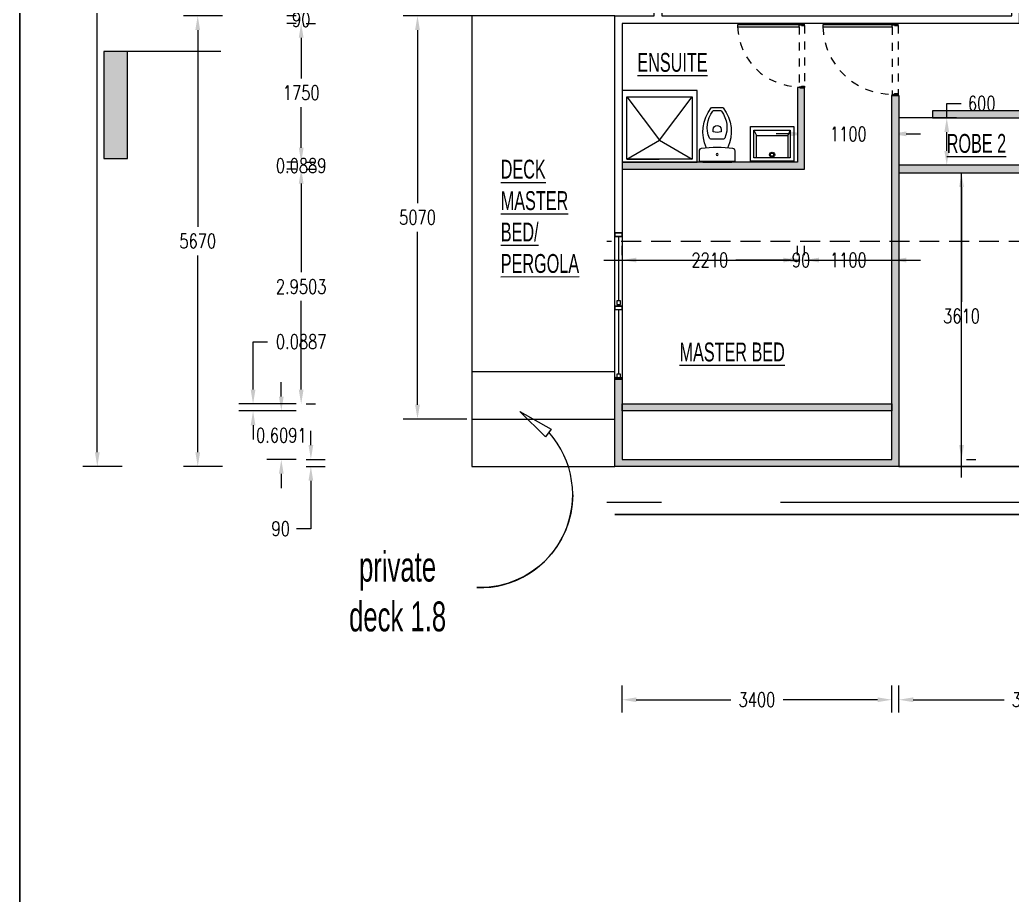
# Model space of a CAD drawing. Header units: inches. Extents: x 26998 to 46838, y -509 to 4343.
# Drawn here: x 37995.35 to 38007.83, y 937.64 to 948.64 of the extents above; entities that cross this region are included whole.
import ezdxf

# ---------------------------------------------------------------- set-up
doc = ezdxf.new("R2010")
doc.units = ezdxf.units.IN
doc.header["$LTSCALE"] = 0.5
doc.header["$MEASUREMENT"] = 0
for name, pattern in [('ACAD_ISO08W100', [36, 24, -3, 6, -3]), ('DASHED', [0.75, 0.5, -0.25]), ('HIDDEN2', [0.1875, 0.125, -0.0625]), ('HIDDEN4', [0.09375, 0.0625, -0.03125])]:
    doc.linetypes.add(name, pattern=pattern)
doc.layers.get('Defpoints').update_dxf_attribs({"color": 140})
for name, color, linetype in [('A-MUROS', 1, 'Continuous'), ('A-NOMBRE_MATERIAL', 4, 'Continuous'), ('A-TEXTOS', 2, 'Continuous'), ('NUEVO DIBUJO', 2, 'Continuous'), ('OP-PROY 1', 8, 'HIDDEN4'), ('OP-PROY 2', 1, 'HIDDEN4')]:
    doc.layers.add(name, color=color, linetype=linetype)
doc.styles.get("Standard").update_dxf_attribs({"font": 'romans.shx', "width": 0.75})
doc.dimstyles.get("Standard").update_dxf_attribs({"dimtxt": 0.18, "dimasz": 0.18, "dimexe": 0.18, "dimexo": 0.0625, "dimgap": 0.09, "dimtad": 0, "dimtih": 1, "dimtoh": 1, "dimdec": 4, "dimzin": 0, "dimdsep": 46, "dimtxsty": 'Standard', "dimcen": 0.09, "dimadec": 0, "dimazin": 0, "dimtfac": 1, "dimtdec": 4, "dimtofl": 0, "dimtmove": 0, "dimatfit": 3, "dimfxl": 1, "dimtolj": 1, "dimtzin": 0, "dimarcsym": 0})

# ---------------------------------------------------------------- blocks, each defined once
blk = doc.blocks.new('lavabo')
at = {"layer": 'A-NOMBRE_MATERIAL'}
for p, q in [((3727.56, 8883.29), (3746.3, 8883.29)), ((3727.56, 8868.29), (3727.56, 8883.29)), ((3729.06, 8881.79), (3744.8, 8881.79)), ((3729.06, 8869.79), (3729.06, 8881.79)), ((3730.17, 8872.22), (3730.17, 8881.79)), ((3743.7, 8881.79), (3743.7, 8872.22)), ((3744.8, 8881.79), (3744.8, 8869.79)), ((3746.3, 8883.29), (3746.3, 8868.29)), ((3729.06, 8869.79), (3730.17, 8872.22)), ((3744.8, 8869.79), (3729.06, 8869.79)), ((3743.7, 8872.22), (3730.17, 8872.22)), ((3744.8, 8869.79), (3743.7, 8872.22)), ((3746.3, 8868.29), (3727.56, 8868.29))]:
    blk.add_line(p, q, dxfattribs=at)
for radius in [1.12, 0.75]:
    blk.add_circle((3736.93, 8880.47), radius, dxfattribs=at)
blk = doc.blocks.new('wc')
at = {"layer": 'A-NOMBRE_MATERIAL'}
for points in [[(3815.56, 8925.92, -0.379717), (3816.89, 8927.1), (3822.83, 8927.1), (3822.83, 8906.58), (3816.89, 8906.58, -0.379717), (3815.56, 8907.76, -0.059669)], [(3809.66, 8912.45, 0.301967), (3810.2, 8913.27), (3810.2, 8920.41, 0.301967), (3809.66, 8921.23, 0.26573), (3794.18, 8919.34, 0.236687), (3793.83, 8918.62), (3793.83, 8915.06, 0.236687), (3794.18, 8914.34, 0.26573)], [(3804.59, 8914.61), (3806.07, 8914.61, 0.131931), (3806.07, 8919.07), (3804.59, 8919.07, 1)]]:
    blk.add_lwpolyline(points, format="xyb", close=True, dxfattribs=at)
blk.add_lwpolyline([(3815.26, 8922.86, 0.282054), (3792.38, 8920.24, 0.230623), (3792.04, 8919.53), (3792.04, 8914.14, 0.230623), (3792.38, 8913.44, 0.282054), (3815.26, 8910.81)], format="xyb", dxfattribs=at)
blk.add_circle((3819, 8916.83), 0.567, dxfattribs=at)
blk.add_arc((3891.4, 8916.84), 76.38, 172.2786, 172.2821, dxfattribs=at)
blk = doc.blocks.new('*D417')
at = {"layer": 'A-TEXTOS', "color": 0, "lineweight": -2, "transparency": 16777216}
for p, q in [((37996.641, 955.062), (37996.149, 955.062)), ((37996.329, 954.882), (37996.329, 949.224)), ((37996.329, 943.206), (37996.329, 948.864)), ((37996.641, 943.026), (37996.149, 943.026))]:
    blk.add_line(p, q, dxfattribs=at)
at = {"layer": 'A-TEXTOS', "color": 0, "transparency": 16777216}
for points in [[(37996.299, 954.882), (37996.359, 954.882), (37996.329, 955.062)], [(37996.299, 943.206), (37996.359, 943.206), (37996.329, 943.026)]]:
    blk.add_solid(points, dxfattribs=at)
at = {"layer": 'Defpoints', "color": 0, "transparency": 16777216}
for p in [(37996.329, 955.062), (37996.704, 955.062), (37996.704, 943.026)]:
    blk.add_point(p, dxfattribs=at)
at = {"layer": 'A-TEXTOS', "color": 0, "transparency": 16777216, "insert": (37996.329, 949.044), "char_height": 0.18, "attachment_point": 5}
blk.add_mtext('\\A1;12050', dxfattribs=at)
blk = doc.blocks.new('*D418')
at = {"layer": 'A-TEXTOS', "color": 0, "lineweight": -2, "transparency": 16777216}
for p, q in [((37997.904, 948.692), (37997.412, 948.692)), ((37997.592, 948.512), (37997.592, 946.039)), ((37997.592, 943.206), (37997.592, 945.679)), ((37997.904, 943.026), (37997.412, 943.026))]:
    blk.add_line(p, q, dxfattribs=at)
at = {"layer": 'A-TEXTOS', "color": 0, "transparency": 16777216}
for points in [[(37997.562, 948.512), (37997.622, 948.512), (37997.592, 948.692)], [(37997.562, 943.206), (37997.622, 943.206), (37997.592, 943.026)]]:
    blk.add_solid(points, dxfattribs=at)
at = {"layer": 'Defpoints', "color": 0, "transparency": 16777216}
for p in [(37997.592, 948.692), (37997.966, 948.692), (37997.966, 943.026)]:
    blk.add_point(p, dxfattribs=at)
at = {"layer": 'A-TEXTOS', "color": 0, "transparency": 16777216, "insert": (37997.592, 945.859), "char_height": 0.18, "attachment_point": 5}
blk.add_mtext('\\A1;5670', dxfattribs=at)
blk = doc.blocks.new('*D420')
at = {"layer": 'A-TEXTOS', "color": 0, "lineweight": -2, "transparency": 16777216}
for p, q in [((37999.015, 943.295), (37999.015, 943.475)), ((37998.955, 943.115), (37999.195, 943.115)), ((37998.955, 943.026), (37999.195, 943.026)), ((37999.015, 942.846), (37999.015, 942.243)), ((37999.015, 942.243), (37998.835, 942.243))]:
    blk.add_line(p, q, dxfattribs=at)
at = {"layer": 'A-TEXTOS', "color": 0, "transparency": 16777216}
for points in [[(37998.985, 943.295), (37999.045, 943.295), (37999.015, 943.115)], [(37998.985, 942.846), (37999.045, 942.846), (37999.015, 943.026)]]:
    blk.add_solid(points, dxfattribs=at)
at = {"layer": 'Defpoints', "color": 0, "transparency": 16777216}
for p in [(37998.893, 943.115), (37999.015, 943.115), (37998.893, 943.026)]:
    blk.add_point(p, dxfattribs=at)
at = {"layer": 'A-TEXTOS', "color": 0, "transparency": 16777216, "insert": (37998.635, 942.243), "char_height": 0.18, "attachment_point": 5}
blk.add_mtext('\\A1;90', dxfattribs=at)
blk = doc.blocks.new('*D421')
at = {"layer": 'A-TEXTOS', "color": 0, "lineweight": -2, "transparency": 16777216}
for p, q in [((37998.643, 943.904), (37998.643, 944.084)), ((37998.83, 943.724), (37998.463, 943.724)), ((37998.83, 943.115), (37998.463, 943.115)), ((37998.643, 942.935), (37998.643, 942.755))]:
    blk.add_line(p, q, dxfattribs=at)
at = {"layer": 'A-TEXTOS', "color": 0, "transparency": 16777216}
for points in [[(37998.613, 943.904), (37998.673, 943.904), (37998.643, 943.724)], [(37998.613, 942.935), (37998.673, 942.935), (37998.643, 943.115)]]:
    blk.add_solid(points, dxfattribs=at)
at = {"layer": 'Defpoints', "color": 0, "transparency": 16777216}
for p in [(37998.643, 943.724), (37998.893, 943.724), (37998.893, 943.115)]:
    blk.add_point(p, dxfattribs=at)
at = {"layer": 'A-TEXTOS', "color": 0, "transparency": 16777216, "insert": (37998.643, 943.419), "char_height": 0.18, "attachment_point": 5}
blk.add_mtext('\\A1;0.6091', dxfattribs=at)
blk = doc.blocks.new('*D383')
at = {"layer": 'A-TEXTOS', "color": 0, "lineweight": -2, "transparency": 16777216}
for p, q in [((38005.225, 947.009), (38005.225, 947.387)), ((38006.322, 947.009), (38006.322, 947.387)), ((38005.045, 947.207), (38004.865, 947.207)), ((38006.502, 947.207), (38006.682, 947.207))]:
    blk.add_line(p, q, dxfattribs=at)
at = {"layer": 'A-TEXTOS', "color": 0, "transparency": 16777216}
for points in [[(38005.045, 947.237), (38005.045, 947.177), (38005.225, 947.207)], [(38006.502, 947.237), (38006.502, 947.177), (38006.322, 947.207)]]:
    blk.add_solid(points, dxfattribs=at)
at = {"layer": 'Defpoints', "color": 0, "transparency": 16777216}
for p in [(38006.322, 947.207), (38005.225, 946.947), (38006.322, 946.947)]:
    blk.add_point(p, dxfattribs=at)
at = {"layer": 'A-TEXTOS', "color": 0, "transparency": 16777216, "insert": (38005.774, 947.207), "char_height": 0.18, "attachment_point": 5}
blk.add_mtext('\\A1;1100', dxfattribs=at)
blk = doc.blocks.new('*D388')
at = {"layer": 'A-TEXTOS', "color": 0, "lineweight": -2, "transparency": 16777216}
for p, q in [((38002.928, 945.683), (38002.928, 945.801)), ((38005.136, 945.683), (38005.136, 945.801)), ((38003.108, 945.621), (38003.704, 945.621)), ((38004.956, 945.621), (38004.36, 945.621))]:
    blk.add_line(p, q, dxfattribs=at)
at = {"layer": 'A-TEXTOS', "color": 0, "transparency": 16777216}
for points in [[(38003.108, 945.651), (38003.108, 945.591), (38002.928, 945.621)], [(38004.956, 945.651), (38004.956, 945.591), (38005.136, 945.621)]]:
    blk.add_solid(points, dxfattribs=at)
at = {"layer": 'Defpoints', "color": 0, "transparency": 16777216}
for p in [(38002.928, 945.621), (38005.136, 945.621), (38005.136, 945.621)]:
    blk.add_point(p, dxfattribs=at)
at = {"layer": 'A-TEXTOS', "color": 0, "transparency": 16777216, "insert": (38004.032, 945.621), "char_height": 0.18, "attachment_point": 5}
blk.add_mtext('\\A1;2210', dxfattribs=at)
blk = doc.blocks.new('*D389')
at = {"layer": 'A-TEXTOS', "color": 0, "lineweight": -2, "transparency": 16777216}
for p, q in [((38005.136, 945.683), (38005.136, 945.801)), ((38005.225, 945.683), (38005.225, 945.801)), ((38004.956, 945.621), (38004.776, 945.621)), ((38005.405, 945.621), (38005.585, 945.621))]:
    blk.add_line(p, q, dxfattribs=at)
at = {"layer": 'A-TEXTOS', "color": 0, "transparency": 16777216}
for points in [[(38004.956, 945.651), (38004.956, 945.591), (38005.136, 945.621)], [(38005.405, 945.651), (38005.405, 945.591), (38005.225, 945.621)]]:
    blk.add_solid(points, dxfattribs=at)
at = {"layer": 'Defpoints', "color": 0, "transparency": 16777216}
for p in [(38005.136, 945.621), (38005.225, 945.621), (38005.225, 945.621)]:
    blk.add_point(p, dxfattribs=at)
at = {"layer": 'A-TEXTOS', "color": 0, "transparency": 16777216, "insert": (38005.18, 945.621), "char_height": 0.18, "width": 0.54591, "attachment_point": 5}
blk.add_mtext('\\A1;90', dxfattribs=at)
blk = doc.blocks.new('*D499')
at = {"layer": 'A-TEXTOS', "color": 0, "lineweight": -2, "transparency": 16777216}
for p, q in [((38005.225, 945.683), (38005.225, 945.801)), ((38006.322, 945.683), (38006.322, 945.801)), ((38005.045, 945.621), (38004.865, 945.621)), ((38006.502, 945.621), (38006.682, 945.621))]:
    blk.add_line(p, q, dxfattribs=at)
at = {"layer": 'A-TEXTOS', "color": 0, "transparency": 16777216}
for points in [[(38005.045, 945.651), (38005.045, 945.591), (38005.225, 945.621)], [(38006.502, 945.651), (38006.502, 945.591), (38006.322, 945.621)]]:
    blk.add_solid(points, dxfattribs=at)
at = {"layer": 'Defpoints', "color": 0, "transparency": 16777216}
for p in [(38005.225, 945.621), (38006.322, 945.621), (38006.322, 945.621)]:
    blk.add_point(p, dxfattribs=at)
at = {"layer": 'A-TEXTOS', "color": 0, "transparency": 16777216, "insert": (38005.774, 945.621), "char_height": 0.18, "attachment_point": 5}
blk.add_mtext('\\A1;1100', dxfattribs=at)
blk = doc.blocks.new('*D390')
at = {"layer": 'Defpoints', "color": 0, "transparency": 16777216}
for p in [(38007.198, 946.718), (38007.198, 946.718), (38007.198, 943.115)]:
    blk.add_point(p, dxfattribs=at)
at = {"layer": 'NUEVO DIBUJO', "color": 0, "lineweight": -2, "transparency": 16777216}
for p, q in [((38007.261, 946.718), (38007.378, 946.718)), ((38007.198, 946.538), (38007.198, 945.096)), ((38007.198, 943.295), (38007.198, 944.736)), ((38007.261, 943.115), (38007.378, 943.115))]:
    blk.add_line(p, q, dxfattribs=at)
at = {"layer": 'NUEVO DIBUJO', "color": 0, "transparency": 16777216}
for points in [[(38007.168, 946.538), (38007.228, 946.538), (38007.198, 946.718)], [(38007.168, 943.295), (38007.228, 943.295), (38007.198, 943.115)]]:
    blk.add_solid(points, dxfattribs=at)
at = {"layer": 'NUEVO DIBUJO', "color": 0, "transparency": 16777216, "insert": (38007.198, 944.916), "char_height": 0.18, "attachment_point": 5}
blk.add_mtext('\\A1;3610', dxfattribs=at)
blk = doc.blocks.new('*D500')
at = {"layer": 'A-TEXTOS', "color": 0, "lineweight": -2, "transparency": 16777216}
for p, q in [((38007.012, 947.41), (38007.012, 947.59)), ((38007.012, 947.59), (38007.192, 947.59)), ((38007.136, 947.41), (38006.832, 947.41)), ((38007.012, 946.993), (38007.012, 947.23)), ((38007.136, 946.813), (38006.832, 946.813))]:
    blk.add_line(p, q, dxfattribs=at)
at = {"layer": 'A-TEXTOS', "color": 0, "transparency": 16777216}
for points in [[(38006.982, 947.23), (38007.042, 947.23), (38007.012, 947.41)], [(38006.982, 946.993), (38007.042, 946.993), (38007.012, 946.813)]]:
    blk.add_solid(points, dxfattribs=at)
at = {"layer": 'Defpoints', "color": 0, "transparency": 16777216}
for p in [(38007.012, 947.41), (38007.198, 947.41), (38007.198, 946.813)]:
    blk.add_point(p, dxfattribs=at)
at = {"layer": 'A-TEXTOS', "color": 0, "transparency": 16777216, "insert": (38007.452, 947.59), "char_height": 0.18, "attachment_point": 5}
blk.add_mtext('\\A1;600', dxfattribs=at)
blk = doc.blocks.new('*D391')
at = {"layer": 'A-TEXTOS', "color": 0, "lineweight": -2, "transparency": 16777216}
for p, q in [((37998.288, 943.992), (37998.288, 944.595)), ((37998.288, 944.595), (37998.468, 944.595)), ((37998.83, 943.812), (37998.108, 943.812)), ((37998.83, 943.724), (37998.108, 943.724)), ((37998.288, 943.544), (37998.288, 943.364))]:
    blk.add_line(p, q, dxfattribs=at)
at = {"layer": 'A-TEXTOS', "color": 0, "transparency": 16777216}
for points in [[(37998.258, 943.992), (37998.318, 943.992), (37998.288, 943.812)], [(37998.258, 943.544), (37998.318, 943.544), (37998.288, 943.724)]]:
    blk.add_solid(points, dxfattribs=at)
at = {"layer": 'Defpoints', "color": 0, "transparency": 16777216}
for p in [(37998.288, 943.812), (37998.893, 943.812), (37998.893, 943.724)]:
    blk.add_point(p, dxfattribs=at)
at = {"layer": 'A-TEXTOS', "color": 0, "transparency": 16777216, "insert": (37998.893, 944.595), "char_height": 0.18, "attachment_point": 5}
blk.add_mtext('\\A1;0.0887', dxfattribs=at)
blk = doc.blocks.new('*D392')
at = {"layer": 'A-TEXTOS', "color": 0, "lineweight": -2, "transparency": 16777216}
for p, q in [((37998.955, 946.763), (37999.073, 946.763)), ((37998.893, 946.583), (37998.893, 945.468)), ((37998.893, 943.992), (37998.893, 945.108)), ((37998.955, 943.812), (37999.073, 943.812))]:
    blk.add_line(p, q, dxfattribs=at)
at = {"layer": 'A-TEXTOS', "color": 0, "transparency": 16777216}
for points in [[(37998.863, 946.583), (37998.923, 946.583), (37998.893, 946.763)], [(37998.863, 943.992), (37998.923, 943.992), (37998.893, 943.812)]]:
    blk.add_solid(points, dxfattribs=at)
at = {"layer": 'Defpoints', "color": 0, "transparency": 16777216}
for p in [(37998.893, 946.763), (37998.893, 946.763), (37998.893, 943.812)]:
    blk.add_point(p, dxfattribs=at)
at = {"layer": 'A-TEXTOS', "color": 0, "transparency": 16777216, "insert": (37998.893, 945.288), "char_height": 0.18, "attachment_point": 5}
blk.add_mtext('\\A1;2.9503', dxfattribs=at)
blk = doc.blocks.new('*D397')
at = {"layer": 'A-TEXTOS', "color": 0, "lineweight": -2, "transparency": 16777216}
for p, q in [((37998.893, 948.872), (37998.893, 949.052)), ((37998.83, 948.692), (37998.713, 948.692)), ((37998.83, 948.596), (37998.713, 948.596)), ((37998.893, 948.416), (37998.893, 948.236))]:
    blk.add_line(p, q, dxfattribs=at)
at = {"layer": 'A-TEXTOS', "color": 0, "transparency": 16777216}
for points in [[(37998.863, 948.872), (37998.923, 948.872), (37998.893, 948.692)], [(37998.863, 948.416), (37998.923, 948.416), (37998.893, 948.596)]]:
    blk.add_solid(points, dxfattribs=at)
at = {"layer": 'Defpoints', "color": 0, "transparency": 16777216}
for p in [(37998.893, 948.692), (37998.893, 948.596), (37998.893, 948.596)]:
    blk.add_point(p, dxfattribs=at)
at = {"layer": 'A-TEXTOS', "color": 0, "transparency": 16777216, "insert": (37998.893, 948.644), "char_height": 0.18, "attachment_point": 5}
blk.add_mtext('\\A1;90', dxfattribs=at)
blk = doc.blocks.new('*D398')
at = {"layer": 'A-TEXTOS', "color": 0, "lineweight": -2, "transparency": 16777216}
for p, q in [((37998.955, 948.596), (37999.073, 948.596)), ((37998.893, 948.416), (37998.893, 947.904)), ((37998.893, 947.032), (37998.893, 947.544)), ((37998.955, 946.852), (37999.073, 946.852))]:
    blk.add_line(p, q, dxfattribs=at)
at = {"layer": 'A-TEXTOS', "color": 0, "transparency": 16777216}
for points in [[(37998.863, 948.416), (37998.923, 948.416), (37998.893, 948.596)], [(37998.863, 947.032), (37998.923, 947.032), (37998.893, 946.852)]]:
    blk.add_solid(points, dxfattribs=at)
at = {"layer": 'Defpoints', "color": 0, "transparency": 16777216}
for p in [(37998.893, 948.596), (37998.893, 946.852), (37998.893, 946.852)]:
    blk.add_point(p, dxfattribs=at)
at = {"layer": 'A-TEXTOS', "color": 0, "transparency": 16777216, "insert": (37998.893, 947.724), "char_height": 0.18, "attachment_point": 5}
blk.add_mtext('\\A1;1750', dxfattribs=at)
blk = doc.blocks.new('*D399')
at = {"layer": 'A-TEXTOS', "color": 0, "lineweight": -2, "transparency": 16777216}
for p, q in [((37998.893, 947.032), (37998.893, 947.212)), ((37998.83, 946.852), (37998.713, 946.852)), ((37998.83, 946.763), (37998.713, 946.763)), ((37998.893, 946.583), (37998.893, 946.403))]:
    blk.add_line(p, q, dxfattribs=at)
at = {"layer": 'A-TEXTOS', "color": 0, "transparency": 16777216}
for points in [[(37998.863, 947.032), (37998.923, 947.032), (37998.893, 946.852)], [(37998.863, 946.583), (37998.923, 946.583), (37998.893, 946.763)]]:
    blk.add_solid(points, dxfattribs=at)
at = {"layer": 'Defpoints', "color": 0, "transparency": 16777216}
for p in [(37998.893, 946.852), (37998.893, 946.763), (37998.893, 946.763)]:
    blk.add_point(p, dxfattribs=at)
at = {"layer": 'A-TEXTOS', "color": 0, "transparency": 16777216, "insert": (37998.893, 946.807), "char_height": 0.18, "attachment_point": 5}
blk.add_mtext('\\A1;0.0889', dxfattribs=at)
blk = doc.blocks.new('*D402')
at = {"layer": 'Defpoints', "color": 0, "transparency": 16777216}
for p in [(38006.322, 940.094), (38002.928, 939.872), (38006.322, 939.872)]:
    blk.add_point(p, dxfattribs=at)
at = {"layer": 'NUEVO DIBUJO', "color": 0, "lineweight": -2, "transparency": 16777216}
for p, q in [((38002.928, 939.935), (38002.928, 940.274)), ((38006.322, 939.935), (38006.322, 940.274)), ((38003.108, 940.094), (38004.297, 940.094)), ((38006.142, 940.094), (38004.953, 940.094))]:
    blk.add_line(p, q, dxfattribs=at)
at = {"layer": 'NUEVO DIBUJO', "color": 0, "transparency": 16777216}
for points in [[(38003.108, 940.124), (38003.108, 940.064), (38002.928, 940.094)], [(38006.142, 940.124), (38006.142, 940.064), (38006.322, 940.094)]]:
    blk.add_solid(points, dxfattribs=at)
at = {"layer": 'NUEVO DIBUJO', "color": 0, "transparency": 16777216, "insert": (38004.625, 940.094), "char_height": 0.18, "attachment_point": 5}
blk.add_mtext('\\A1;3400', dxfattribs=at)
blk = doc.blocks.new('*D403')
at = {"layer": 'Defpoints', "color": 0, "transparency": 16777216}
for p in [(38009.71, 940.094), (38006.411, 939.872), (38009.71, 939.872)]:
    blk.add_point(p, dxfattribs=at)
at = {"layer": 'NUEVO DIBUJO', "color": 0, "lineweight": -2, "transparency": 16777216}
for p, q in [((38006.411, 939.935), (38006.411, 940.274)), ((38009.71, 939.935), (38009.71, 940.274)), ((38006.591, 940.094), (38007.733, 940.094)), ((38009.53, 940.094), (38008.389, 940.094))]:
    blk.add_line(p, q, dxfattribs=at)
at = {"layer": 'NUEVO DIBUJO', "color": 0, "transparency": 16777216}
for points in [[(38006.591, 940.124), (38006.591, 940.064), (38006.411, 940.094)], [(38009.53, 940.124), (38009.53, 940.064), (38009.71, 940.094)]]:
    blk.add_solid(points, dxfattribs=at)
at = {"layer": 'NUEVO DIBUJO', "color": 0, "transparency": 16777216, "insert": (38008.061, 940.094), "char_height": 0.18, "attachment_point": 5}
blk.add_mtext('\\A1;3300', dxfattribs=at)
blk = doc.blocks.new('P-0')
for points in [[(-0.014, 1.259), (-0.047, 1.259), (-0.047, 0.1), (-0.014, 0.1)], [(-1.194, 0.01), (-1.188, 0.01), (-1.188, 0.09), (-1.194, 0.09)], [(-1.188, 0.1), (-1.174, 0.1), (-1.174, 0.062), (-1.161, 0.062), (-1.161, 0.016), (-1.161, 0), (-1.188, 0)], [(0, 0.1), (-0.014, 0.1), (-0.014, 0.062), (-0.026, 0.062), (-0.026, 0.016), (-0.026, 0), (0, 0)], [(0, 0.01), (0.006, 0.01), (0.006, 0.09), (0, 0.09)]]:
    blk.add_lwpolyline(points, close=True)
at = {"layer": 'OP-PROY 1', "linetype": 'HIDDEN4'}
blk.add_arc((-0.013, 0.1), 1.16, 91.6414, 179.9839, dxfattribs=at)
at = {"layer": 'OP-PROY 2', "linetype": 'HIDDEN2'}
for p, q in [((-0.047, 0.1), (-1.174, 0.1)), ((-0.026, 0), (-1.161, 0))]:
    blk.add_line(p, q, dxfattribs=at)
blk = doc.blocks.new('*D498')
at = {"layer": 'Defpoints', "color": 0, "transparency": 16777216}
for p in [(38000.356, 948.692), (38001.189, 948.692), (38001.039, 943.622)]:
    blk.add_point(p, dxfattribs=at)
at = {"layer": 'NUEVO DIBUJO', "color": 0, "lineweight": -2, "transparency": 16777216}
for p, q in [((38001.127, 948.692), (38000.176, 948.692)), ((38000.356, 948.512), (38000.356, 946.337)), ((38000.356, 943.802), (38000.356, 945.977)), ((38000.977, 943.622), (38000.176, 943.622))]:
    blk.add_line(p, q, dxfattribs=at)
at = {"layer": 'NUEVO DIBUJO', "color": 0, "transparency": 16777216}
for points in [[(38000.326, 948.512), (38000.386, 948.512), (38000.356, 948.692)], [(38000.326, 943.802), (38000.386, 943.802), (38000.356, 943.622)]]:
    blk.add_solid(points, dxfattribs=at)
at = {"layer": 'NUEVO DIBUJO', "color": 0, "transparency": 16777216, "insert": (38000.356, 946.157), "char_height": 0.18, "attachment_point": 5}
blk.add_mtext('\\A1;5070', dxfattribs=at)

msp = doc.modelspace()

# ---------------------------------------------------------------- hatches: boundary and pattern name
at = {"layer": 'A-MUROS'}
h = msp.add_hatch(color=256, dxfattribs=at)
h.dxf.hatch_style = 1
h.paths.add_polyline_path([(38002.8390519, 944.1232063), (38002.9278838, 944.1232063), (38002.9278838, 943.1145363), (38006.3222759, 943.1145363), (38006.3222759, 947.6890723), (38006.4113176, 947.6890723), (38006.4113176, 943.0256594), (38002.8390519, 943.0256594)])
h.paths.add_polyline_path([(38002.9278838, 943.8123621), (38006.3222759, 943.8123621), (38006.3222759, 943.7236351), (38002.9278838, 943.7236351)], flags=17)
edge = h.paths.add_edge_path()
edge.add_line((38002.9278838, 946.7626845), (38005.2247439, 946.7626845))
edge.add_line((38005.2247439, 946.7626845), (38005.2247439, 947.7906887))
edge.add_line((38005.2247439, 947.7906887), (38005.135972, 947.7906887))
edge.add_line((38005.135972, 947.7906887), (38005.135972, 946.8515614))
edge.add_line((38005.135972, 946.8515614), (38002.9278838, 946.8515614))
h = msp.add_hatch(color=1, dxfattribs=at)
h.dxf.hatch_style = 1
h.paths.add_polyline_path([(38008.7756793, 947.498579), (38006.8315851, 947.498579), (38006.8315851, 947.409852), (38008.7756793, 947.409852)])
h.paths.add_polyline_path([(38008.6127512, 946.8134927), (38008.5239793, 946.8134927), (38008.5239793, 947.409852), (38008.6127512, 947.409852)])
h.paths.add_polyline_path([(38006.4113176, 946.718321), (38008.6127512, 946.718321), (38008.6127512, 946.8134927), (38006.4113176, 946.8134927)])
at = {"layer": 'NUEVO DIBUJO', "linetype": 'DASHED'}
h = msp.add_hatch(color=2, dxfattribs=at)
h.dxf.hatch_style = 1
h.paths.add_polyline_path([(38012.6354863, 938.1782879), (38011.2840483, 938.1782879), (38011.2840483, 937.8800333), (38012.6354863, 937.8800333)])
h.paths.add_polyline_path([(37996.7101149, 948.2410681), (37996.4118753, 948.2410681), (37996.4118753, 946.8959249), (37996.7101149, 946.8959249)])

# ---------------------------------------------------------------- linework, layer by layer
at = {"color": 0}
for p, q in [((37995.3547636, 970.6833617), (37995.3547636, 927.6091075)), ((38003.8289874, 946.8515614), (38003.8734108, 946.8515614)), ((38003.9493833, 946.8515614), (38003.9429836, 946.8515614)), ((38003.9557831, 946.8515614), (38003.9493833, 946.8515614)), ((38003.961973, 946.8515614), (38003.9557831, 946.8515614)), ((38003.9684177, 946.8515614), (38003.961973, 946.8515614)), ((38003.9812171, 946.8515614), (38003.9684177, 946.8515614)), ((38003.9812171, 946.8515614), (38004.273027, 946.8515614)), ((38004.2792169, 946.8515614), (38004.273027, 946.8515614)), ((38004.2920614, 946.8515614), (38004.2792169, 946.8515614)), ((38004.2984611, 946.8515614), (38004.2920614, 946.8515614)), ((38004.3048458, 946.8515614), (38004.2984611, 946.8515614)), ((38004.3048458, 946.8515614), (38004.3048458, 946.8515614)), ((38002.9088945, 945.106847), (38002.864486, 945.106847)), ((38002.9088945, 945.0624835), (38002.9088945, 945.106847)), ((38002.8390519, 944.1549802), (38002.8390519, 944.1232063)), ((38002.8390519, 944.1232063), (38002.9278838, 944.1232063)), ((38002.9278838, 944.1232063), (38002.8390519, 944.1232063)), ((38002.864486, 944.186754), (38002.864486, 944.1423905)), ((38002.9088945, 944.186754), (38002.864486, 944.186754)), ((38002.9088945, 944.1423905), (38002.9088945, 944.186754)), ((38002.9278838, 944.1232063), (38002.9278838, 944.1423905)), ((38001.1405121, 941.5029123), (38001.1025483, 941.5029123))]:
    msp.add_line(p, q, dxfattribs=at)
at = {"color": 7}
for p, q in [((38003.9429836, 946.8515614), (38003.987407, 946.8515614)), ((38003.9812171, 946.8515614), (38004.273027, 946.8515614)), ((38004.273027, 946.8515614), (38004.3110358, 946.8515614))]:
    msp.add_line(p, q, dxfattribs=at)
at = {"color": 174}
for p, q in [((38002.8834604, 945.9190287), (38002.8834604, 945.106847)), ((38002.8834604, 944.9989357), (38002.8834604, 944.186754))]:
    msp.add_line(p, q, dxfattribs=at)
at = {"color": 2}
for points in [[(38002.9278838, 945.0432992), (38002.8390519, 945.0432992), (38002.8390519, 945.9633922), (38002.9278838, 945.9633922)], [(38002.9278838, 944.1232063), (38002.8390519, 944.1232063), (38002.8390519, 945.0432992), (38002.9278838, 945.0432992)]]:
    msp.add_lwpolyline(points, close=True, dxfattribs=at)
at = {"color": 0}
msp.add_open_spline([(38002.3081114, 942.6704517), (38002.3081114, 942.029579), (38001.7814447, 941.5029123), (38001.1405121, 941.5029123)], degree=3, dxfattribs=at)
at = {"layer": 'A-MUROS'}
for points in [[(38002.9278838, 945.9188788), (38002.8390519, 945.9188788), (38002.8390519, 948.6915974), (38003.3339447, 948.6915974), (38003.3339447, 948.8627565), (38003.4291164, 948.8627565), (38003.4291164, 948.6915974), (38007.8324932, 948.6915974), (38007.8324932, 949.2816619), (38007.9212652, 949.2816619), (38007.9212652, 948.5964257), (38002.9278838, 948.5964257), (38002.9278838, 945.9188788)], [(38002.8390519, 944.1232063), (38002.9278838, 944.1232063), (38002.9278838, 943.1145363), (38006.3222759, 943.1145363), (38006.3222759, 947.6890723), (38006.4113176, 947.6890723), (38006.4113176, 943.0256594), (38002.8390519, 943.0256594), (38002.8390519, 944.1232063)]]:
    msp.add_lwpolyline(points, dxfattribs=at)
msp.add_lwpolyline([(38006.4113176, 946.718321), (38008.6127512, 946.718321), (38008.6127512, 946.8134927), (38006.4113176, 946.8134927)], close=True, dxfattribs=at)
at = {"layer": 'A-TEXTOS'}
for p, q in [((38002.6994718, 945.6206242), (38005.135972, 945.6206242)), ((38005.2247439, 945.6206242), (38006.5506879, 945.6206242))]:
    msp.add_line(p, q, dxfattribs=at)
msp.add_lwpolyline([(37997.8838591, 948.2410681), (37996.4118753, 948.2410681), (37996.4118753, 946.8959249), (37996.7101149, 946.8959249), (37996.7101149, 948.2410681)], dxfattribs=at)
at = {"layer": 'NUEVO DIBUJO', "linetype": 'ByBlock'}
msp.add_line((38003.8289874, 947.7524701), (38002.9278838, 947.7524701), dxfattribs=at)
at = {"layer": 'NUEVO DIBUJO', "color": 2}
for p, q in [((38006.8315851, 947.409852), (38006.4113176, 947.409852)), ((38001.0390519, 944.2186778), (38002.8390519, 944.2186778)), ((38001.0390519, 943.6221686), (38002.8390519, 943.6221686))]:
    msp.add_line(p, q, dxfattribs=at)
at = {"layer": 'NUEVO DIBUJO', "color": 1}
msp.add_line((38007.1980203, 942.8861242), (38007.1980203, 946.718321), dxfattribs=at)
at = {"layer": 'NUEVO DIBUJO', "color": 1, "linetype": 'ACAD_ISO08W100', "lineweight": 30}
msp.add_line((38006.4113176, 943.0256594), (38020.8202517, 943.0256594), dxfattribs=at)
at = {"layer": 'NUEVO DIBUJO', "color": 1, "linetype": 'ACAD_ISO08W100'}
msp.add_line((38021.4229059, 942.57528), (38002.7376454, 942.57528), dxfattribs=at)
at = {"layer": 'NUEVO DIBUJO', "color": 2}
for points in [[(37995.3547636, 970.6833617), (38057.1833403, 970.6833617), (38057.1833403, 927.6091075), (37995.3547636, 927.6091075)], [(38002.8390519, 948.6915974), (38001.0390519, 948.6915974), (38001.0390519, 943.0256594), (38002.8390519, 943.0256594)], [(38002.9278838, 946.8515614), (38003.8734108, 946.8515614), (38003.8734108, 947.7524701), (38002.9278838, 947.7524701)], [(38002.9891819, 947.6739921), (38003.8121128, 947.6739921), (38003.8121128, 946.8898943), (38002.9891819, 946.8898943)], [(38002.9278838, 945.9633922), (38002.8390519, 945.9633922), (38002.8390519, 945.9190287), (38002.9278838, 945.9190287)], [(38002.864486, 945.0624835), (38002.9088945, 945.0624835), (38002.9088945, 945.106847), (38002.864486, 945.106847)], [(38002.9278838, 945.0432992), (38002.8390519, 945.0432992), (38002.8390519, 944.9989357), (38002.9278838, 944.9989357)], [(38002.8390519, 944.1232063), (38002.9278838, 944.1232063), (38002.9278838, 944.1423905), (38002.8390519, 944.1423905)], [(38002.864486, 944.1423905), (38002.9088945, 944.1423905), (38002.9088945, 944.186754), (38002.864486, 944.186754)], [(38002.9278838, 943.8123621), (38006.3222759, 943.8123621), (38006.3222759, 943.7236351), (38002.9278838, 943.7236351)]]:
    msp.add_lwpolyline(points, close=True, dxfattribs=at)
for points in [[(38002.9278838, 946.7626845), (38005.2247439, 946.7626845), (38005.2247439, 947.7906887), (38005.135972, 947.7906887), (38005.135972, 946.8515614), (38002.9278838, 946.8515614)], [(38002.9891819, 947.6739921), (38003.4006473, 947.1288767), (38003.8121128, 947.6739921)], [(38002.9891819, 946.8898943), (38003.4006473, 947.1288767), (38003.8121128, 946.8898943)], [(38002.9891819, 946.8898943), (38003.3946452, 946.8898943)], [(38002.0352309, 943.4950731), (38001.9654483, 943.3999015), (38001.6420145, 943.7171904), (38002.0352309, 943.4950731)]]:
    msp.add_lwpolyline(points, dxfattribs=at)
at = {"layer": 'NUEVO DIBUJO', "color": 1}
msp.add_lwpolyline([(38008.7756793, 947.498579), (38006.8315851, 947.498579), (38006.8315851, 947.409852), (38008.7756793, 947.409852)], close=True, dxfattribs=at)
at = {"layer": 'NUEVO DIBUJO', "color": 2, "linetype": 'DASHED'}
msp.add_lwpolyline([(38010.6686544, 945.855481), (38002.7376454, 945.855481)], dxfattribs=at)
at = {"layer": 'NUEVO DIBUJO', "color": 1, "linetype": 'ACAD_ISO08W100', "lineweight": 30}
msp.add_lwpolyline([(38002.8390519, 942.4228554), (38020.8202517, 942.4228554)], dxfattribs=at)
at = {"layer": 'NUEVO DIBUJO', "color": 2}
msp.add_arc((38001.138453, 942.671799), 1.169438, 268.2406017, 42.08778936, dxfattribs=at)

# ---------------------------------------------------------------- block references
at = {"rotation": 90}
for p, xscale, yscale, zscale in [((38006.4013489, 948.5868736), 0.7521898488413732, 0.7521898488413732, 0.7521898488413732), ((38005.2247439, 948.5855726), 0.6691855620336532, 0.6691855620336532, 0.6691855620336532)]:
    msp.add_blockref('P-0', p, dxfattribs=dict(at, xscale=xscale, yscale=yscale, zscale=zscale))
at = {"layer": 'NUEVO DIBUJO'}
for name, p, xscale, yscale, zscale, rotation in [('wc', (38200.3722194, 1030.9981247), -0.02200872553049156, 0.02200872553049156, 0.02200872553049156, 90), ('lavabo', (38113.6143497, 1205.4949878), 0.02911449370270588, 0.02911449370270588, 0.02911449370270588, 179.9999999999999)]:
    msp.add_blockref(name, p, dxfattribs=dict(at, xscale=xscale, yscale=yscale, zscale=zscale, rotation=rotation))

# ---------------------------------------------------------------- texts
at = {"linetype": 'ByBlock', "insert": (37998.6147742, 941.9538461), "char_height": 0.375725824, "attachment_point": 1, "rotation": 0.05406191}
msp.add_mtext_dynamic_manual_height_columns('\\pxqc;{\\fArial Narrow|b0|i0|c0|p34;private\\Pdeck 1.8}', width=2.980366205, gutter_width=1.8786291, heights=[0], dxfattribs=at)
at = {"layer": 'NUEVO DIBUJO', "linetype": 'ByBlock', "char_height": 0.237109014, "attachment_point": 1, "rotation": 0.05406191}
for s, insert in [('\\pxql;{\\fArial Narrow|b0|i0|c0|p34;\\LENSUITE}', (38003.1210175, 948.2242575)), ('{\\fArial Narrow|b0|i0|c0|p34;\\LROBE 2}', (38007.0115851, 947.2053994)), ('\\pxql;{\\fArial Narrow|b0|i0|c0|p34;\\LDECK\\P\\pq*;MASTER\\P\\pql;BED/\\PPERGOLA}', (38001.4024188, 946.8817927)), ('{\\fArial Narrow|b0|i0|c0|p34;\\LMASTER BED}', (38003.6512143, 944.5838435))]:
    msp.add_mtext_dynamic_manual_height_columns(s, width=1.880817468, gutter_width=1.1855451, heights=[0], dxfattribs=dict(at, insert=insert))

# ---------------------------------------------------------------- dimensions: what is measured, and where the dimension line sits
at = {"layer": 'A-TEXTOS'}
for base, p1, p2, text, picture, middle in [((37996.3292633, 955.0618059), (37996.7037002, 943.0256594), (37996.7037002, 955.0618059), '12050', '*D417', (37996.3292633, 949.0437326)), ((37997.5920192, 948.6915974), (37997.9662613, 943.0256594), (37997.9662613, 948.6915974), '5670', '*D418', (37997.5920192, 945.8586284)), ((37998.8925741, 946.8515614), (37998.8925741, 948.5964257), (37998.8925741, 946.8515614), '1750', '*D398', (37998.8925741, 947.7239935)), ((38007.0115851, 947.409852), (38007.1980203, 946.8134927), (38007.1980203, 947.409852), '600', '*D500', (38007.4519423, 947.589852))]:
    dim = msp.add_linear_dim(base=base, p1=p1, p2=p2, angle=90, text=text, dimstyle='Standard', dxfattribs=at)
    dim.commit()
    dim.dimension.update_dxf_attribs({"geometry": picture, "text_midpoint": middle})
for base, p1, p2, picture, middle in [((37998.8925741, 948.5964257), (37998.8925741, 948.6915974), (37998.8925741, 948.5964257), '*D397', (37998.8925741, 948.6440115)), ((37999.0146395, 943.1145363), (37998.8925741, 943.0256594), (37998.8925741, 943.1145363), '*D420', (37998.6353538, 942.2427024))]:
    dim = msp.add_linear_dim(base=base, p1=p1, p2=p2, angle=90, text='90', dimstyle='Standard', dxfattribs=at)
    dim.commit()
    dim.dimension.update_dxf_attribs({"geometry": picture, "text_midpoint": middle, "dimtype": 160})
for base, p1, p2, text, picture, middle in [((38006.3222759, 947.2067691), (38005.2247439, 946.9467331), (38006.3222759, 946.9467331), '1100', '*D383', (38005.7735099, 947.2067691)), ((38005.135972, 945.6206242), (38002.9278838, 945.6206242), (38005.135972, 945.6206242), '2210', '*D388', (38004.0319279, 945.6206242)), ((38006.3222759, 945.6206242), (38005.2247439, 945.6206242), (38006.3222759, 945.6206242), '1100', '*D499', (38005.7735099, 945.6206242))]:
    dim = msp.add_linear_dim(base=base, p1=p1, p2=p2, text=text, dimstyle='Standard', dxfattribs=at)
    dim.commit()
    dim.dimension.update_dxf_attribs({"geometry": picture, "text_midpoint": middle})
for base, p1, p2, picture, middle in [((37998.8925741, 946.7626845), (37998.8925741, 946.8515614), (37998.8925741, 946.7626845), '*D399', (37998.8925741, 946.807123)), ((37998.2882884, 943.8123621), (37998.8925741, 943.7236351), (37998.8925741, 943.8123621), '*D391', (37998.8925741, 944.5953191)), ((37998.642714, 943.7236351), (37998.8925741, 943.1145363), (37998.8925741, 943.7236351), '*D421', (37998.642714, 943.4190857))]:
    dim = msp.add_linear_dim(base=base, p1=p1, p2=p2, angle=90, dimstyle='Standard', dxfattribs=at)
    dim.commit()
    dim.dimension.update_dxf_attribs({"geometry": picture, "text_midpoint": middle, "dimtype": 160})
dim = msp.add_linear_dim(base=(37998.8925741, 946.7626845), p1=(37998.8925741, 943.8123621), p2=(37998.8925741, 946.7626845), angle=90, dimstyle='Standard', dxfattribs=at)
dim.commit()
dim.dimension.update_dxf_attribs({"geometry": '*D392', "text_midpoint": (37998.8925741, 945.2875233)})
dim = msp.add_linear_dim(base=(38005.2247439, 945.6206242), p1=(38005.135972, 945.6206242), p2=(38005.2247439, 945.6206242), text='90', dimstyle='Standard', dxfattribs=at)
dim.commit()
dim.dimension.update_dxf_attribs({"geometry": '*D389', "text_midpoint": (38005.180358, 945.6206242), "dimtype": 160})
at = {"layer": 'NUEVO DIBUJO', "color": 2}
for base, p1, p2, text, picture, middle in [((38000.3561001, 948.6915974), (38001.0390519, 943.6221686), (38001.1894642, 948.6915974), '5070', '*D498', (38000.3561001, 946.156883)), ((38007.1980203, 946.718321), (38007.1980203, 943.1145363), (38007.1980203, 946.718321), '3610', '*D390', (38007.1980203, 944.9164286))]:
    dim = msp.add_linear_dim(base=base, p1=p1, p2=p2, angle=90, text=text, dimstyle='Standard', dxfattribs=at)
    dim.commit()
    dim.dimension.update_dxf_attribs({"geometry": picture, "text_midpoint": middle})
for base, p1, p2, text, picture, middle in [((38006.3222759, 940.0943713), (38002.9278838, 939.8722541), (38006.3222759, 939.8722541), '3400', '*D402', (38004.6250799, 940.0943713)), ((38009.710493, 940.0943713), (38006.4113176, 939.8722541), (38009.710493, 939.8722541), '3300', '*D403', (38008.0609053, 940.0943713))]:
    dim = msp.add_linear_dim(base=base, p1=p1, p2=p2, text=text, dimstyle='Standard', dxfattribs=at)
    dim.commit()
    dim.dimension.update_dxf_attribs({"geometry": picture, "text_midpoint": middle})

doc.saveas('drawing.dxf')
